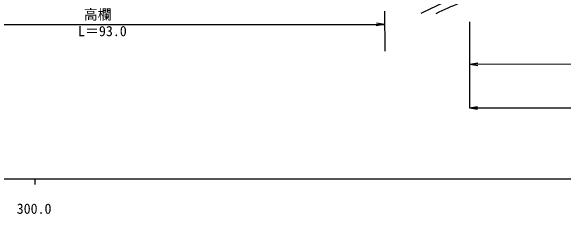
# Model space of a CAD drawing. Units: millimetres, scale not verified. Extents: x 40000 to 680000, y 20000 to 380000.
# Drawn here: x 363711 to 462867, y 198715 to 235132 of the extents above; entities that cross this region are included whole.
import ezdxf
from ezdxf.enums import TextEntityAlignment as Align

# ---------------------------------------------------------------- set-up
doc = ezdxf.new("R2010")
doc.units = ezdxf.units.MM
doc.header["$LTSCALE"] = 1000
for name, color, linetype, lineweight in [('M-BGD', 7, 'Continuous', 25), ('M-STR-STR3', 7, 'Continuous', 25), ('M-TTL-BAND', 7, 'Continuous', 25)]:
    doc.layers.add(name, color=color, linetype=linetype, lineweight=lineweight)
doc.styles.add('ＭＳ ゴシック', font='')
doc.styles.get('ＭＳ ゴシック').set_extended_font_data('MS Gothic')

msp = doc.modelspace()

# ---------------------------------------------------------------- linework, layer by layer
at = {"layer": 'M-BGD'}
for points, knots in [([(439944, 234721), (441362, 235366), (442781, 236011), (444220, 236608), (445642, 237197), (447084, 237739), (448539, 238243), (450336, 238865), (452154, 239429), (453990, 239920), (455523, 240331), (457069, 240690), (458602, 241115), (459547, 241378), (460487, 241665), (461390, 242038), (462695, 242577), (463921, 243295), (465148, 244013)], [0, 0, 0, 0, 1, 1, 1, 2, 2, 2, 3, 3, 3, 4, 4, 4, 5, 5, 5, 6, 6, 6, 6]), ([(437254, 234759), (438927, 235566), (440600, 236372), (442306, 237107), (444037, 237854), (445801, 238527), (447610, 239057), (449368, 239571), (451168, 239950), (452893, 240546), (454281, 241025), (455621, 241645), (456960, 242265)], [0, 0, 0, 0, 1, 1, 1, 2, 2, 2, 3, 3, 3, 4, 4, 4, 4])]:
    msp.add_open_spline(points, degree=3, knots=knots, dxfattribs=at)
at = {"layer": 'M-STR-STR3'}
for p, q in [((430778, 227927), (430759, 235102)), ((445926, 233205), (445926, 217744)), ((339555, 232751), (430669, 232711)), ((430669, 232711), (429220, 232470)), ((430669, 232711), (429221, 232953)), ((445992, 225619), (447441, 225862)), ((445992, 225619), (518733, 225709)), ((445992, 225619), (447441, 225379)), ((445926, 217744), (447375, 217987)), ((445926, 217744), (562455, 217889)), ((445926, 217744), (447375, 217504))]:
    msp.add_line(p, q, dxfattribs=at)
at = {"layer": 'M-TTL-BAND'}
for p, q in [((40000, 205000), (579000, 205000)), ((368000, 205000), (368000, 204000))]:
    msp.add_line(p, q, dxfattribs=at)

# ---------------------------------------------------------------- texts
at = {"layer": 'M-STR-STR3', "style": 'ＭＳ ゴシック'}
for s, p in [('高欄', (376750, 233045)), ('L＝93.0', (375725, 230072))]:
    msp.add_text(s, height=1833, dxfattribs=at).set_placement(p, align=Align.BOTTOM_LEFT)
at = {"layer": 'M-TTL-BAND', "style": 'ＭＳ ゴシック'}
msp.add_text('300.0', height=1833, dxfattribs=at).set_placement((367844, 198195), align=Align.BOTTOM_CENTER)

doc.saveas('drawing.dxf')
